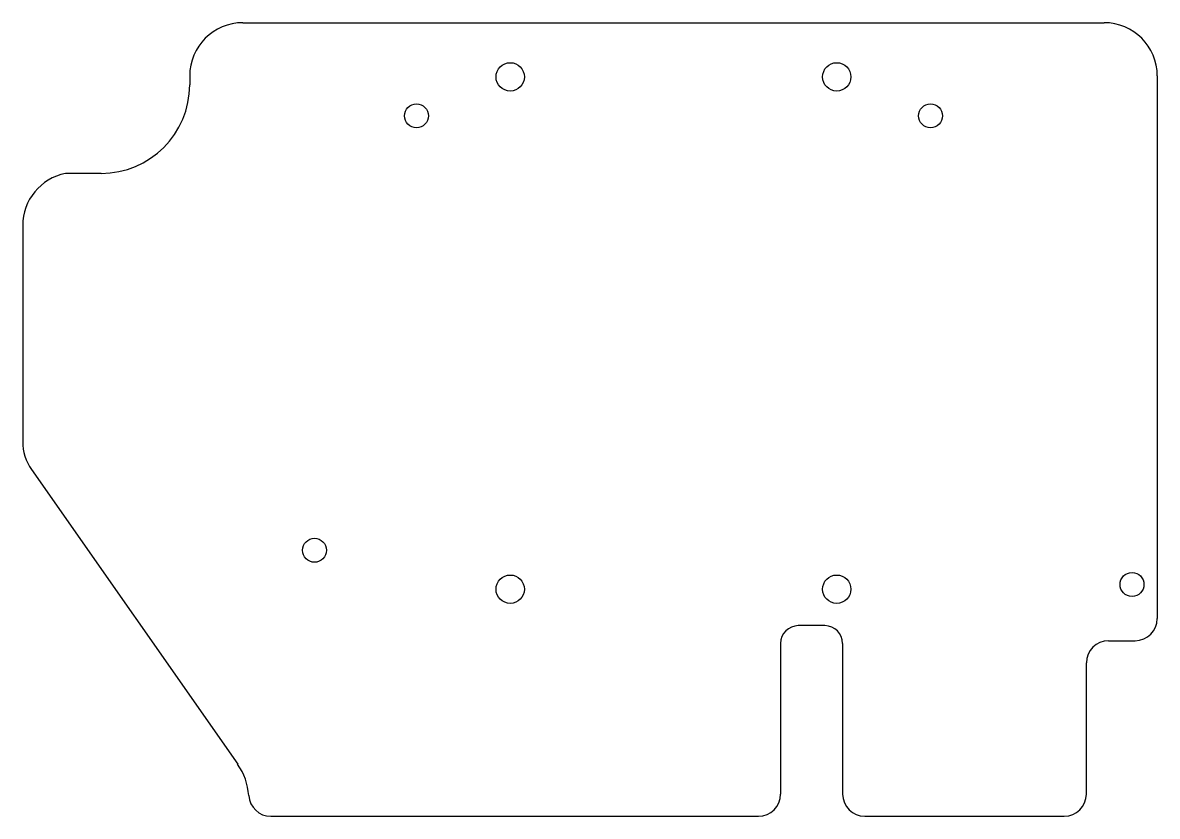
# Model space of a CAD drawing. Extents: x -73 to 55, y -55 to 35.
import ezdxf

# ---------------------------------------------------------------- set-up
doc = ezdxf.new("R2010")
doc.units = 0
doc.layers.add('MODELSKETCH_VISIBLE', color=7, linetype='CONTINUOUS')

msp = doc.modelspace()

# ---------------------------------------------------------------- linework, layer by layer
at = {"layer": 'MODELSKETCH_VISIBLE'}
for p, q in [((-48.58, 35), (48.58, 35)), ((-54.58, 29), (-54.58, 28)), ((54.58, 29), (54.58, 0)), ((-64.58, 18), (-68.58, 18)), ((-73.42, 12.11), (-73.42, -5.89)), ((54.58, 0), (54.58, -23)), ((-73.42, -5.89), (-73.42, -12.24)), ((-72.42, -15.39), (-49.16, -48.61)), ((54.58, -23), (54.58, -32.2)), ((17.08, -33), (14.08, -33)), ((12.08, -35), (12.08, -52)), ((19.08, -35), (19.08, -52)), ((49.08, -34.7), (52.08, -34.7)), ((46.58, -52), (46.58, -37.2)), ((-45.42, -54.5), (9.58, -54.5)), ((21.58, -54.5), (44.08, -54.5))]:
    msp.add_line(p, q, dxfattribs=at)
for centre, radius in [((-18.42, 28.89), 1.6), ((18.42, 28.89), 1.6), ((-29, 24.5), 1.35), ((29, 24.5), 1.35), ((-40.5, -24.5), 1.35), ((-18.42, -28.89), 1.6), ((18.42, -28.89), 1.6), ((51.73, -28.35), 1.35)]:
    msp.add_circle(centre, radius, dxfattribs=at)
for centre, radius, start, end in [((-48.58, 29), 6, 90, 180), ((48.58, 29), 6, 0, 90), ((-64.58, 28), 10, 270, 0), ((-67.42, 12.11), 6, 101.194, 180), ((-67.92, -12.24), 5.5, 180, 215), ((14.08, -35), 2, 90, 180), ((17.08, -35), 2, 0, 90), ((52.08, -32.2), 2.5, 270, 0), ((49.08, -37.2), 2.5, 90, 180), ((-54.9, -52.63), 7, 3.7845, 35), ((-45.42, -52), 2.5, 183.7845, 270), ((9.58, -52), 2.5, 270, 0), ((21.58, -52), 2.5, 180, 270), ((44.08, -52), 2.5, 270, 0)]:
    msp.add_arc(centre, radius, start, end, dxfattribs=at)

doc.saveas('drawing.dxf')
